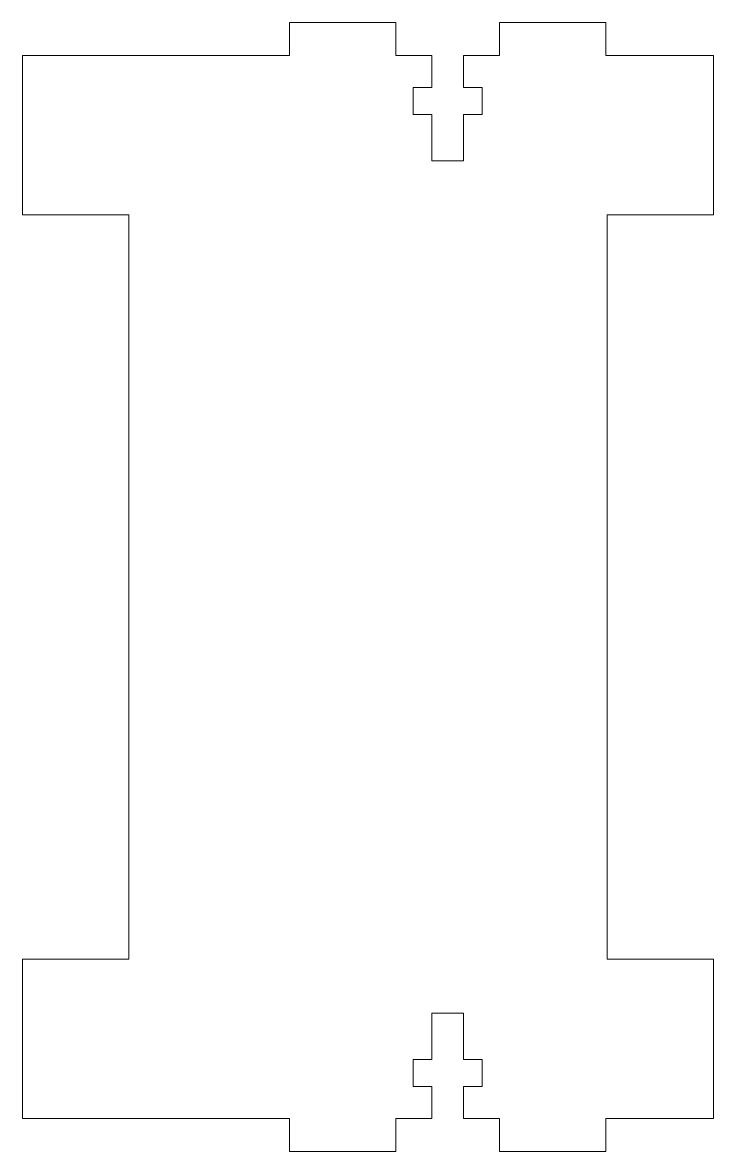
# Model space of a CAD drawing. Header units: millimetres. Extents: x -40 to 25, y -53 to 53.
import ezdxf

# ---------------------------------------------------------------- set-up
doc = ezdxf.new("R2010")
doc.units = ezdxf.units.MM

msp = doc.modelspace()

# ---------------------------------------------------------------- linework, layer by layer
at = {"color": 7, "linetype": 'Continuous', "lineweight": 15}
for p, q in [((-14.875, 53.1), (-14.875, 50)), ((-4.875, 53.1), (-14.875, 53.1)), ((-4.875, 53.1), (-4.875, 50)), ((4.875, 53.1), (4.875, 50)), ((4.875, 53.1), (14.875, 53.1)), ((14.875, 53.1), (14.875, 50)), ((-40, 50), (-40, 35)), ((-14.875, 50), (-40, 50)), ((-4.875, 50), (-1.5, 50)), ((-1.5, 50), (-1.5, 47)), ((1.5, 50), (1.5, 47)), ((1.5, 50), (4.875, 50)), ((14.875, 50), (25, 50)), ((25, 35), (25, 50)), ((-1.5, 47), (-3.25, 47)), ((-3.25, 47), (-3.25, 44.45)), ((1.5, 47), (3.25, 47)), ((3.25, 47), (3.25, 44.45)), ((-3.25, 44.45), (-1.5, 44.45)), ((-1.5, 44.45), (-1.5, 40.1)), ((1.5, 44.45), (1.5, 40.1)), ((3.25, 44.45), (1.5, 44.45)), ((-1.5, 40.1), (1.5, 40.1)), ((-40, 35), (-30, 35)), ((-30, 35), (-30, -35)), ((25, 35), (15, 35)), ((15, 35), (15, -35)), ((-30, -35), (-40, -35)), ((-40, -35), (-40, -50)), ((15, -35), (25, -35)), ((25, -50), (25, -35)), ((-1.5, -40.1), (1.5, -40.1)), ((-1.5, -44.45), (-1.5, -40.1)), ((1.5, -44.45), (1.5, -40.1)), ((-3.25, -44.45), (-1.5, -44.45)), ((-3.25, -47), (-3.25, -44.45)), ((3.25, -44.45), (1.5, -44.45)), ((3.25, -47), (3.25, -44.45)), ((-1.5, -47), (-3.25, -47)), ((-1.5, -50), (-1.5, -47)), ((1.5, -50), (1.5, -47)), ((1.5, -47), (3.25, -47)), ((-40, -50), (-14.875, -50)), ((-14.875, -53.1), (-14.875, -50)), ((-4.875, -50), (-1.5, -50)), ((-4.875, -53.1), (-4.875, -50)), ((1.5, -50), (4.875, -50)), ((4.875, -53.1), (4.875, -50)), ((14.875, -50), (25, -50)), ((14.875, -53.1), (14.875, -50)), ((-4.875, -53.1), (-14.875, -53.1)), ((4.875, -53.1), (14.875, -53.1))]:
    msp.add_line(p, q, dxfattribs=at)

doc.saveas('drawing.dxf')
